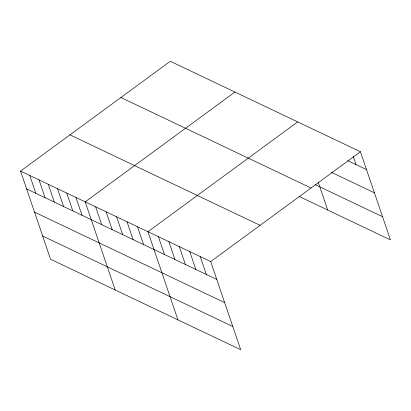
<?xml version="1.0" encoding="UTF-8"?>
<svg xmlns="http://www.w3.org/2000/svg" width="411" height="411" viewBox="0 0 411 411"><rect width="100%" height="100%" fill="white"/><g stroke="black" fill="none" stroke-linecap="round" stroke-linejoin="round"><path stroke-width="0.62" d="M20.55 171.089L210.689 261.576L240.697 349.72L50.558 259.238L20.55 171.089L170.303 61.28L360.442 151.762L390.45 239.911L299.085 196.432M234.953 92.043L85.195 201.852L115.203 290.002M297.698 121.903L147.945 231.717L177.948 319.861M210.689 261.576L360.442 151.762M347.798 160.691L366.514 169.599M331.482 172.368L374.411 192.8M315.401 184.75L382.549 216.71M120.885 97.515L311.024 188.002M69.968 134.849L260.106 225.336M26.623 188.921L216.756 279.408M34.519 212.127L224.658 302.614M42.657 236.032L232.796 326.519M353.224 156.298L356.054 164.621M318.176 182.068L327.706 210.052M200.229 256.598L206.301 274.435M189.774 251.619L195.841 269.457M179.314 246.646L185.387 264.478M168.859 241.668L174.927 259.5M158.399 236.69L164.472 254.527M137.485 226.738L143.557 244.571M127.025 221.76L133.097 239.598M116.57 216.787L122.642 234.619M106.11 211.809L112.182 229.641M95.655 206.831L101.728 224.663M75.963 197.46L82.03 215.292M66.726 193.062L72.798 210.9M57.489 188.67L63.561 206.502M48.257 184.272L54.329 202.109M39.019 179.879L45.092 197.712M29.787 175.487L35.855 193.319"/></g></svg>
